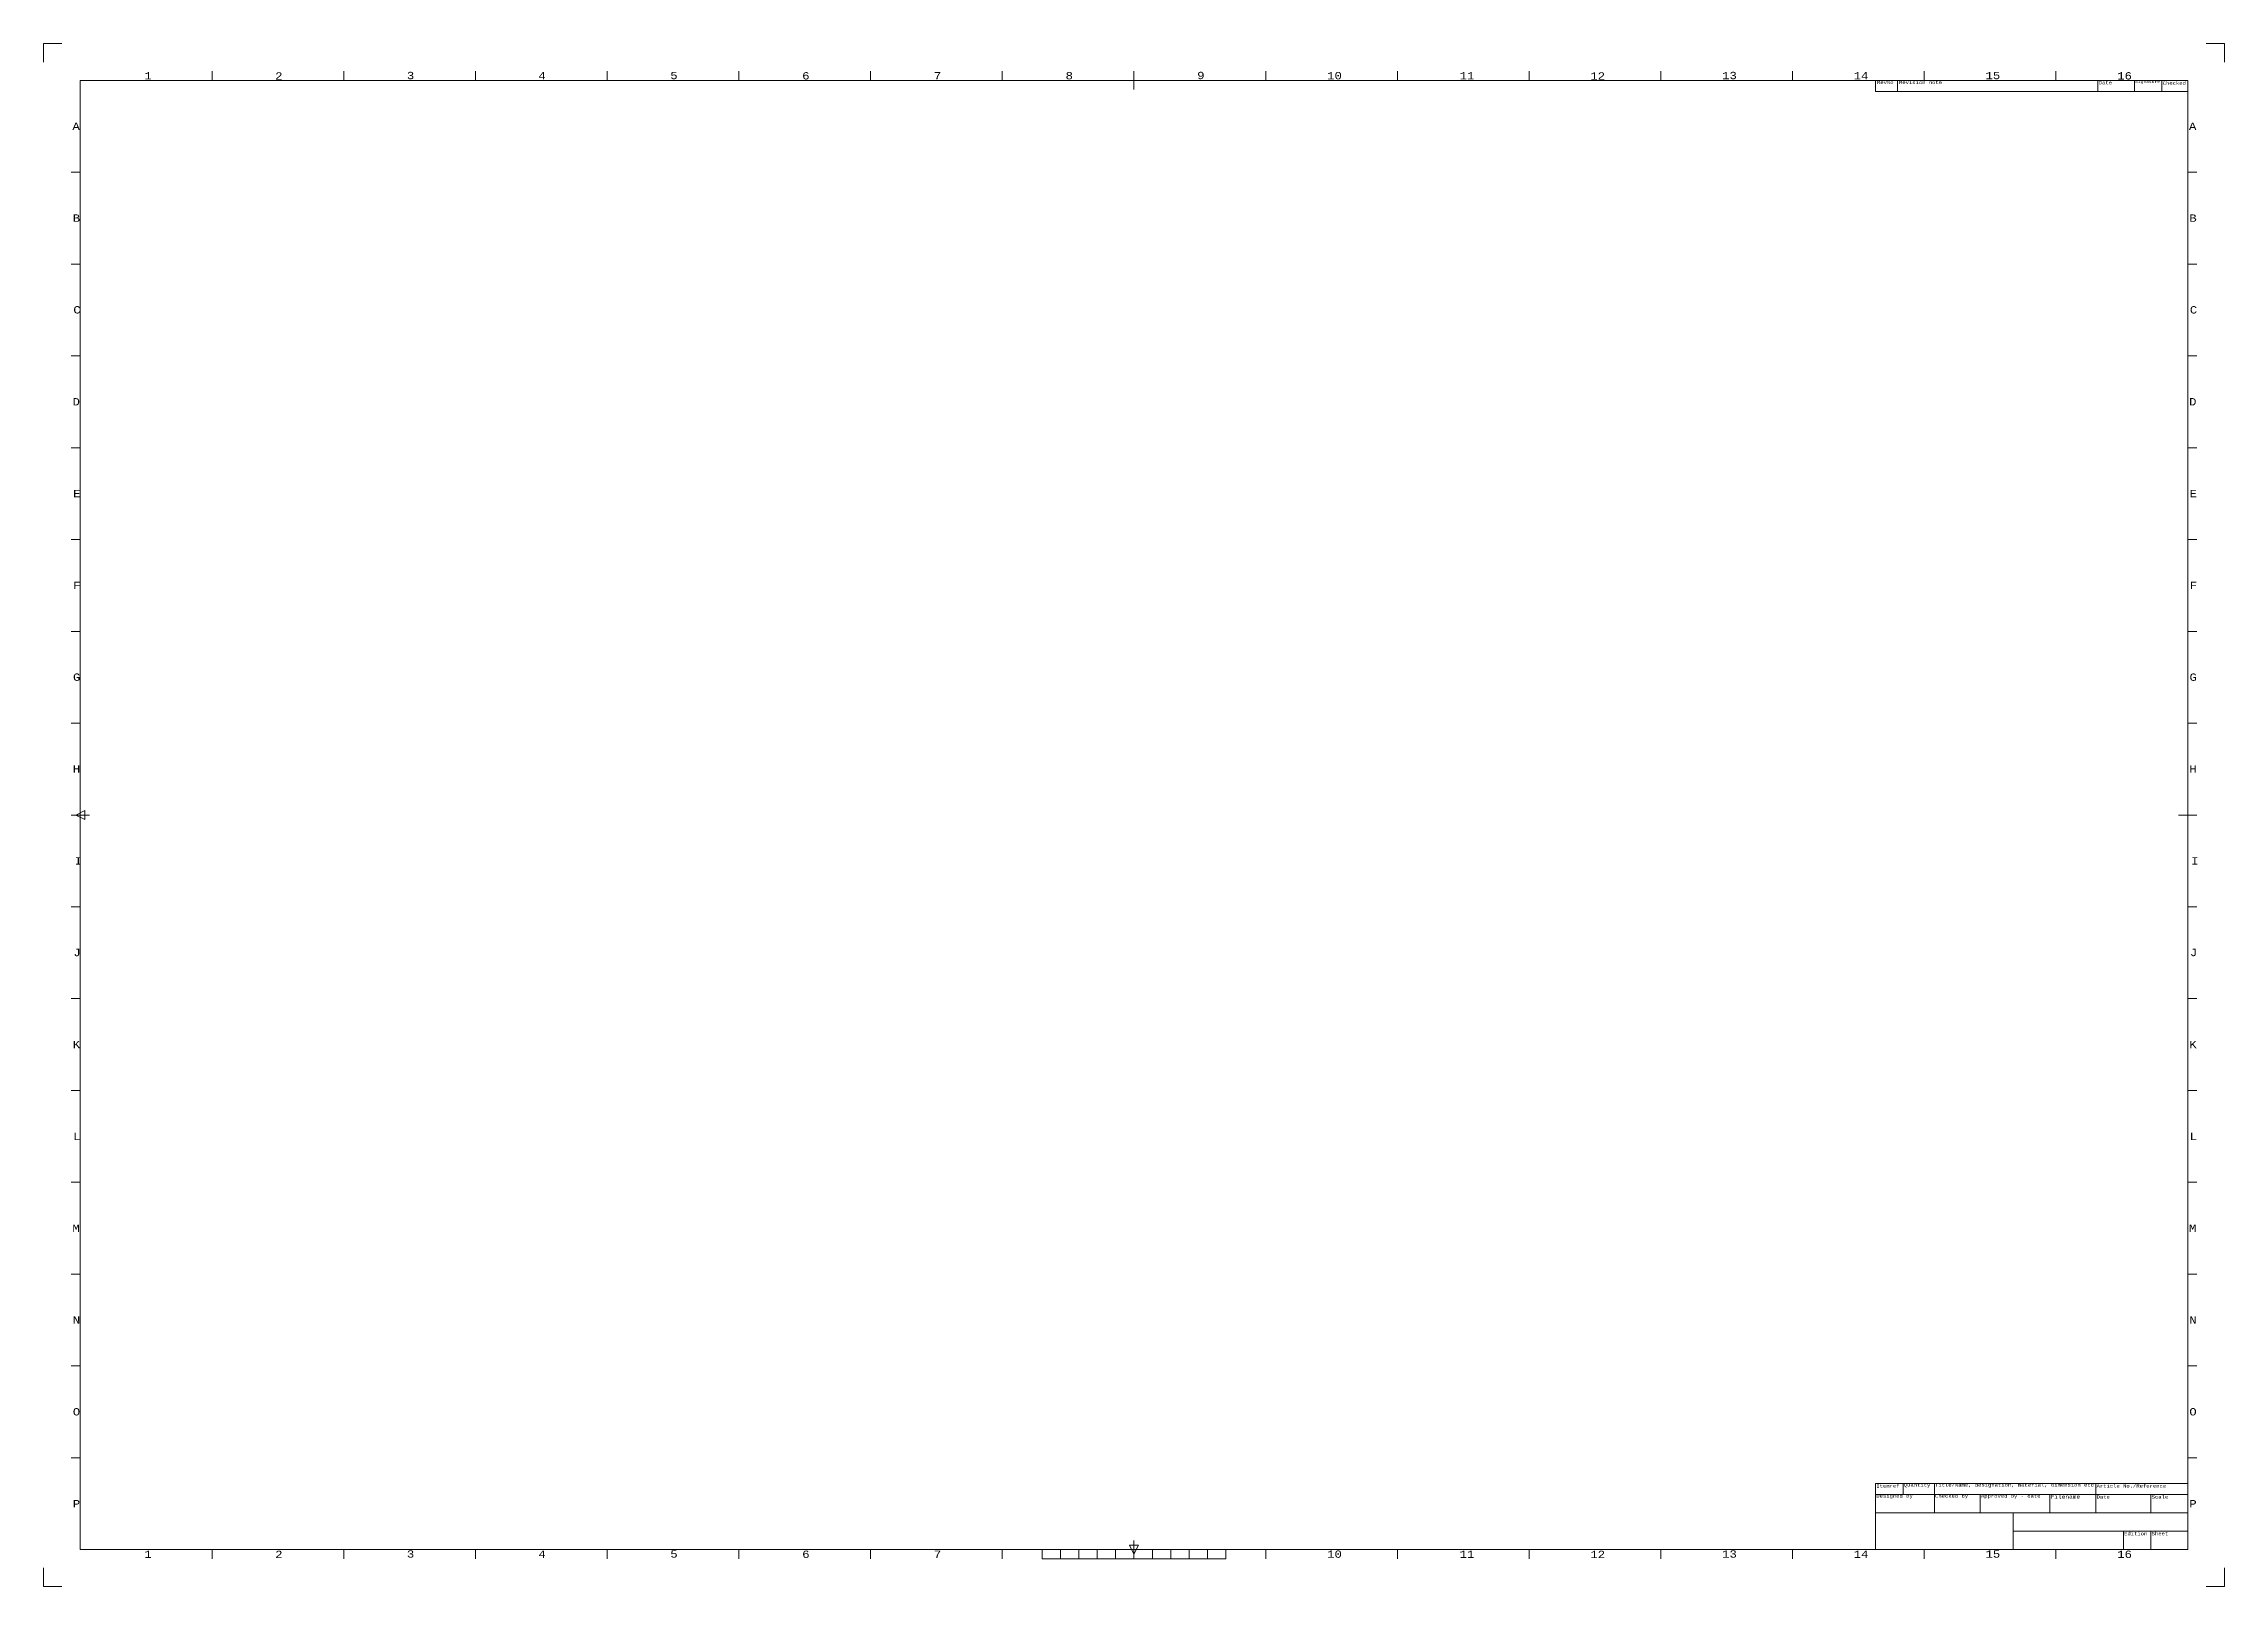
# Model space of a CAD drawing. Extents: x 0 to 1188, y 0 to 840.
import ezdxf

# ---------------------------------------------------------------- set-up
doc = ezdxf.new("R2010")
doc.units = 0
doc.layers.get('0').update_dxf_attribs({"lineweight": 0, "true_color": 0xffffff})
for name, color, linetype, lineweight, true_color in [('FRAME050', 6, 'Continuous', 0, 0xff00ff), ('FRAME070', 5, 'Continuous', 0, 0x0000ff), ('FRAME200', 8, 'Continuous', 0, 0x808080)]:
    doc.layers.add(name, color=color, linetype=linetype, lineweight=lineweight, true_color=true_color)
doc.styles.add('textstyle20', font='CourierCad')
doc.styles.add('textstyle21', font='CourierCad')
doc.styles.add('textstyle22', font='CourierCad')
doc.styles.add('textstyle23', font='CourierCad')
doc.styles.add('textstyle24', font='CourierCad')
doc.styles.add('textstyle25', font='CourierCad')
doc.styles.add('textstyle26', font='CourierCad')
doc.styles.add('textstyle27', font='CourierCad')
doc.styles.add('textstyle28', font='CourierCad')
doc.styles.add('textstyle29', font='CourierCad')
doc.styles.add('textstyle30', font='CourierCad')
doc.styles.add('textstyle31', font='CourierCad')
doc.styles.add('textstyle32', font='CourierCad')
doc.styles.add('textstyle33', font='CourierCad')
doc.styles.add('textstyle34', font='CourierCad')
doc.styles.add('textstyle35', font='CourierCad')
doc.styles.add('textstyle36', font='CourierCad')
doc.styles.add('textstyle37', font='CourierCad')
doc.styles.add('textstyle38', font='CourierCad')
doc.styles.add('textstyle39', font='CourierCad')
doc.styles.add('textstyle40', font='CourierCad')
doc.styles.add('textstyle41', font='CourierCad')
doc.styles.add('textstyle42', font='CourierCad')
doc.styles.add('textstyle43', font='CourierCad')
doc.styles.add('textstyle44', font='CourierCad')
doc.styles.add('textstyle45', font='CourierCad')
doc.styles.add('textstyle46', font='CourierCad')
doc.styles.add('textstyle47', font='CourierCad')
doc.styles.add('textstyle48', font='CourierCad')
doc.styles.add('textstyle49', font='CourierCad')
doc.styles.add('textstyle50', font='CourierCad')
doc.styles.add('textstyle51', font='CourierCad')
doc.styles.add('textstyle52', font='CourierCad')
doc.styles.add('textstyle53', font='CourierCad')
doc.styles.add('textstyle54', font='CourierCad')
doc.styles.add('textstyle55', font='CourierCad')
doc.styles.add('textstyle56', font='CourierCad')
doc.styles.add('textstyle57', font='CourierCad')
doc.styles.add('textstyle58', font='CourierCad')
doc.styles.add('textstyle59', font='CourierCad')
doc.styles.add('textstyle60', font='CourierCad')
doc.styles.add('textstyle61', font='CourierCad')
doc.styles.add('textstyle62', font='CourierCad')
doc.styles.add('textstyle63', font='CourierCad')
doc.styles.add('textstyle64', font='CourierCad')
doc.styles.add('textstyle65', font='CourierCad')
doc.styles.add('textstyle66', font='CourierCad')
doc.styles.add('textstyle67', font='CourierCad')
doc.styles.add('textstyle68', font='CourierCad')
doc.styles.add('textstyle69', font='CourierCad')
doc.styles.add('textstyle70', font='CourierCad')
doc.styles.add('textstyle71', font='CourierCad')
doc.styles.add('textstyle72', font='CourierCad')
doc.styles.add('textstyle73', font='CourierCad')
doc.styles.add('textstyle74', font='CourierCad')
doc.styles.add('textstyle75', font='CourierCad')
doc.styles.add('textstyle76', font='CourierCad')
doc.styles.add('textstyle77', font='CourierCad')
doc.styles.add('textstyle78', font='CourierCad')
doc.styles.add('textstyle79', font='CourierCad')
doc.styles.add('textstyle80', font='CourierCad')
doc.styles.add('textstyle81', font='CourierCad')
doc.styles.add('textstyle82', font='CourierCad')
doc.styles.add('textstyle83', font='CourierCad')
doc.styles.add('textstyle84', font='CourierCad')
doc.styles.add('textstyle85', font='CourierCad')
doc.styles.add('textstyle86', font='CourierCad')
doc.styles.add('textstyle87', font='CourierCad')
doc.styles.add('textstyle88', font='CourierCad')
doc.styles.add('textstyle89', font='CourierCad')
doc.styles.add('textstyle90', font='CourierCad')
doc.styles.add('textstyle91', font='CourierCad')
doc.styles.add('textstyle92', font='CourierCad')
doc.styles.add('textstyle93', font='CourierCad')
doc.styles.add('textstyle94', font='CourierCad')
doc.styles.add('textstyle95', font='CourierCad')
doc.styles.add('textstyle96', font='CourierCad')
doc.styles.add('textstyle97', font='CourierCad')
doc.styles.add('textstyle98', font='CourierCad')

msp = doc.modelspace()

# ---------------------------------------------------------------- linework, layer by layer
at = {"layer": 'FRAME050'}
for p, q in [((91.75, 820), (91.75, 825)), ((163.5, 820), (163.5, 825)), ((235.25, 820), (235.25, 825)), ((307, 820), (307, 825)), ((378.75, 820), (378.75, 825)), ((450.5, 820), (450.5, 825)), ((522.25, 820), (522.25, 825)), ((594, 815), (594, 825)), ((665.75, 820), (665.75, 825)), ((737.5, 820), (737.5, 825)), ((809.25, 820), (809.25, 825)), ((881, 820), (881, 825)), ((952.75, 820), (952.75, 825)), ((1024.5, 820), (1024.5, 825)), ((1096.25, 820), (1096.25, 825)), ((15, 770), (20, 770)), ((1168, 770), (1173, 770)), ((15, 720), (20, 720)), ((1168, 720), (1173, 720)), ((15, 670), (20, 670)), ((1168, 670), (1173, 670)), ((15, 620), (20, 620)), ((1168, 620), (1173, 620)), ((15, 570), (20, 570)), ((1168, 570), (1173, 570)), ((15, 520), (20, 520)), ((1168, 520), (1173, 520)), ((15, 470), (20, 470)), ((1168, 470), (1173, 470)), ((15, 420), (25, 420)), ((17.5, 420), (22.5, 422.5)), ((22.5, 417.5), (17.5, 420)), ((22.5, 422.5), (22.5, 417.5)), ((1163, 420), (1173, 420)), ((15, 370), (20, 370)), ((1168, 370), (1173, 370)), ((15, 320), (20, 320)), ((1168, 320), (1173, 320)), ((15, 270), (20, 270)), ((1168, 270), (1173, 270)), ((15, 220), (20, 220)), ((1168, 220), (1173, 220)), ((15, 170), (20, 170)), ((1168, 170), (1173, 170)), ((15, 120), (20, 120)), ((1168, 120), (1173, 120)), ((15, 70), (20, 70)), ((1168, 70), (1173, 70)), ((594, 20), (594, 25)), ((91.75, 15), (91.75, 20)), ((163.5, 15), (163.5, 20)), ((235.25, 15), (235.25, 20)), ((307, 15), (307, 20)), ((378.75, 15), (378.75, 20)), ((450.5, 15), (450.5, 20)), ((522.25, 15), (522.25, 20)), ((544, 15), (544, 20)), ((544, 15), (644, 15)), ((554, 15), (554, 20)), ((564, 15), (564, 20)), ((574, 15), (574, 20)), ((584, 15), (584, 20)), ((594, 17.5), (591.5, 22.5)), ((591.5, 22.5), (596.5, 22.5)), ((596.5, 22.5), (594, 17.5)), ((594, 20), (594, 15)), ((604, 15), (604, 20)), ((614, 15), (614, 20)), ((624, 15), (624, 20)), ((634, 15), (634, 20)), ((644, 15), (644, 20)), ((665.75, 15), (665.75, 20)), ((737.5, 15), (737.5, 20)), ((809.25, 15), (809.25, 20)), ((881, 15), (881, 20)), ((952.75, 15), (952.75, 20)), ((1024.5, 15), (1024.5, 20)), ((1096.25, 15), (1096.25, 20))]:
    msp.add_line(p, q, dxfattribs=at)
at = {"layer": 'FRAME070'}
for p, q in [((1168, 820), (20, 820)), ((20, 820), (20, 20)), ((998, 814), (998, 820)), ((1010, 814), (1010, 820)), ((1119, 814), (1119, 820)), ((1139, 814), (1139, 820)), ((1154, 814), (1154, 820)), ((1168, 20), (1168, 820)), ((998, 814), (1168, 814)), ((998, 56), (1168, 56)), ((998, 50), (998, 56)), ((998, 50), (1168, 50)), ((998, 20), (998, 50)), ((1013, 50), (1013, 56)), ((1030, 50), (1030, 56)), ((1030, 40), (1030, 50)), ((1055, 40), (1055, 50)), ((1093, 40), (1093, 50)), ((1118, 50), (1118, 56)), ((1118, 40), (1118, 50)), ((1148, 40), (1148, 50)), ((998, 40), (1168, 40)), ((1073, 20), (1073, 40)), ((1073, 30), (1168, 30)), ((1133, 20), (1133, 30)), ((1148, 20), (1148, 30)), ((20, 20), (1168, 20))]:
    msp.add_line(p, q, dxfattribs=at)
at = {"layer": 'FRAME200'}
for p, q in [((10, 840), (0, 840)), ((0, 840), (0, 830)), ((1188, 840), (1178, 840)), ((1188, 830), (1188, 840)), ((0, 0), (0, 10)), ((0, 0), (10, 0)), ((1188, 0), (1178, 0)), ((1188, 0), (1188, 10))]:
    msp.add_line(p, q, dxfattribs=at)

# ---------------------------------------------------------------- texts
at = {"width": 100, "attachment_point": 7}
for s, insert, char_height, style in [('RevNo', (998.747701, 817.941522), 1.8, 'textstyle94'), ('Revision note', (1010.747701, 817.941522), 1.8, 'textstyle95'), ('Signature', (1139.408086, 818.057971), 1.5, 'textstyle98'), ('Date', (1119.591164, 817.784985), 1.8, 'textstyle96'), ('Checked', (1154.40212, 817.602995), 1.8, 'textstyle97'), ('Designed by', (998.378, 47.7775), 1.8, 'textstyle89'), ('Itemref', (998.378, 53.7775), 1.8, 'textstyle90'), ('Quantity', (1013.378, 53.7775), 1.8, 'textstyle91'), ('Title/Name, designation, material, dimension etc', (1030.378, 53.7775), 1.8, 'textstyle92'), ('Checked by', (1030.378, 47.7775), 1.8, 'textstyle88'), ('Approved by - date', (1055.378, 47.7775), 1.8, 'textstyle87'), ('Filename', (1093.378, 47.7775), 2, 'textstyle82'), ('Article No./Reference', (1118.378, 53.7775), 1.8, 'textstyle93'), ('Date', (1118.378, 47.7775), 1.8, 'textstyle86'), ('Scale', (1148.378, 47.7775), 1.8, 'textstyle85'), ('Edition', (1133.378, 27.7775), 1.8, 'textstyle83'), ('Sheet', (1148.378, 27.7775), 1.8, 'textstyle84')]:
    msp.add_mtext(s, dxfattribs=dict(at, insert=insert, char_height=char_height, style=style))
at = {"layer": 'FRAME050', "char_height": 4, "width": 100, "attachment_point": 7}
for s, insert, style in [('1', (54.875, 820.5), 'textstyle23'), ('2', (126.155669, 820.399606), 'textstyle22'), ('3', (197.892157, 820.582843), 'textstyle21'), ('4', (269.525, 820.5), 'textstyle20'), ('5', (341.392157, 820.582843), 'textstyle24'), ('6', (413.245472, 820.410236), 'textstyle25'), ('7', (484.975, 820.5), 'textstyle26'), ('8', (556.725, 820.5), 'textstyle27'), ('9', (628.407667, 820.596183), 'textstyle28'), ('10', (699.223425, 820.5), 'textstyle29'), ('11', (771.375, 820.5), 'textstyle30'), ('12', (842.604882, 820.399606), 'textstyle31'), ('13', (914.392157, 820.582843), 'textstyle32'), ('14', (986.025, 820.5), 'textstyle33'), ('15', (1057.892157, 820.582843), 'textstyle34'), ('16', (1129.625787, 820.410236), 'textstyle35'), ('A', (15.7, 793), 'textstyle80'), ('A', (1168.7, 793), 'textstyle64'), ('B', (15.9, 743), 'textstyle79'), ('B', (1168.9, 743), 'textstyle63'), ('C', (16.193198, 693), 'textstyle81'), ('C', (1169.193198, 693), 'textstyle62'), ('D', (15.786091, 643), 'textstyle78'), ('D', (1168.786091, 643), 'textstyle61'), ('E', (16.1, 593), 'textstyle77'), ('E', (1169.1, 593), 'textstyle60'), ('F', (16.1, 543), 'textstyle76'), ('F', (1169.1, 543), 'textstyle59'), ('G', (16.003553, 493), 'textstyle75'), ('G', (1169.003553, 493), 'textstyle58'), ('H', (15.9, 443), 'textstyle74'), ('H', (1168.9, 443), 'textstyle65'), ('I', (16.9, 393), 'textstyle73'), ('I', (1169.9, 393), 'textstyle53'), ('J', (16.217157, 343.082843), 'textstyle71'), ('J', (1169.217157, 343.082843), 'textstyle51'), ('K', (15.89, 293), 'textstyle70'), ('K', (1168.89, 293), 'textstyle52'), ('L', (16.1, 243), 'textstyle69'), ('L', (1169.1, 243), 'textstyle50'), ('M', (15.7, 193), 'textstyle68'), ('M', (1168.7, 193), 'textstyle54'), ('N', (15.9, 143), 'textstyle67'), ('N', (1168.9, 143), 'textstyle55'), ('O', (15.9, 93), 'textstyle66'), ('O', (1168.9, 93), 'textstyle56'), ('P', (15.9, 43), 'textstyle72'), ('P', (1168.9, 43), 'textstyle57'), ('1', (54.875, 15.5), 'textstyle48'), ('2', (126.155669, 15.399606), 'textstyle49'), ('3', (197.892157, 15.582843), 'textstyle43'), ('4', (269.525, 15.5), 'textstyle44'), ('5', (341.392157, 15.582843), 'textstyle45'), ('6', (413.245472, 15.410236), 'textstyle46'), ('7', (484.975, 15.5), 'textstyle47'), ('10', (699.223425, 15.5), 'textstyle36'), ('11', (771.375, 15.5), 'textstyle37'), ('12', (842.604882, 15.399606), 'textstyle38'), ('13', (914.392157, 15.582843), 'textstyle39'), ('14', (986.025, 15.5), 'textstyle40'), ('15', (1057.892157, 15.582843), 'textstyle41'), ('16', (1129.625787, 15.410236), 'textstyle42')]:
    msp.add_mtext(s, dxfattribs=dict(at, insert=insert, style=style))

doc.saveas('drawing.dxf')
